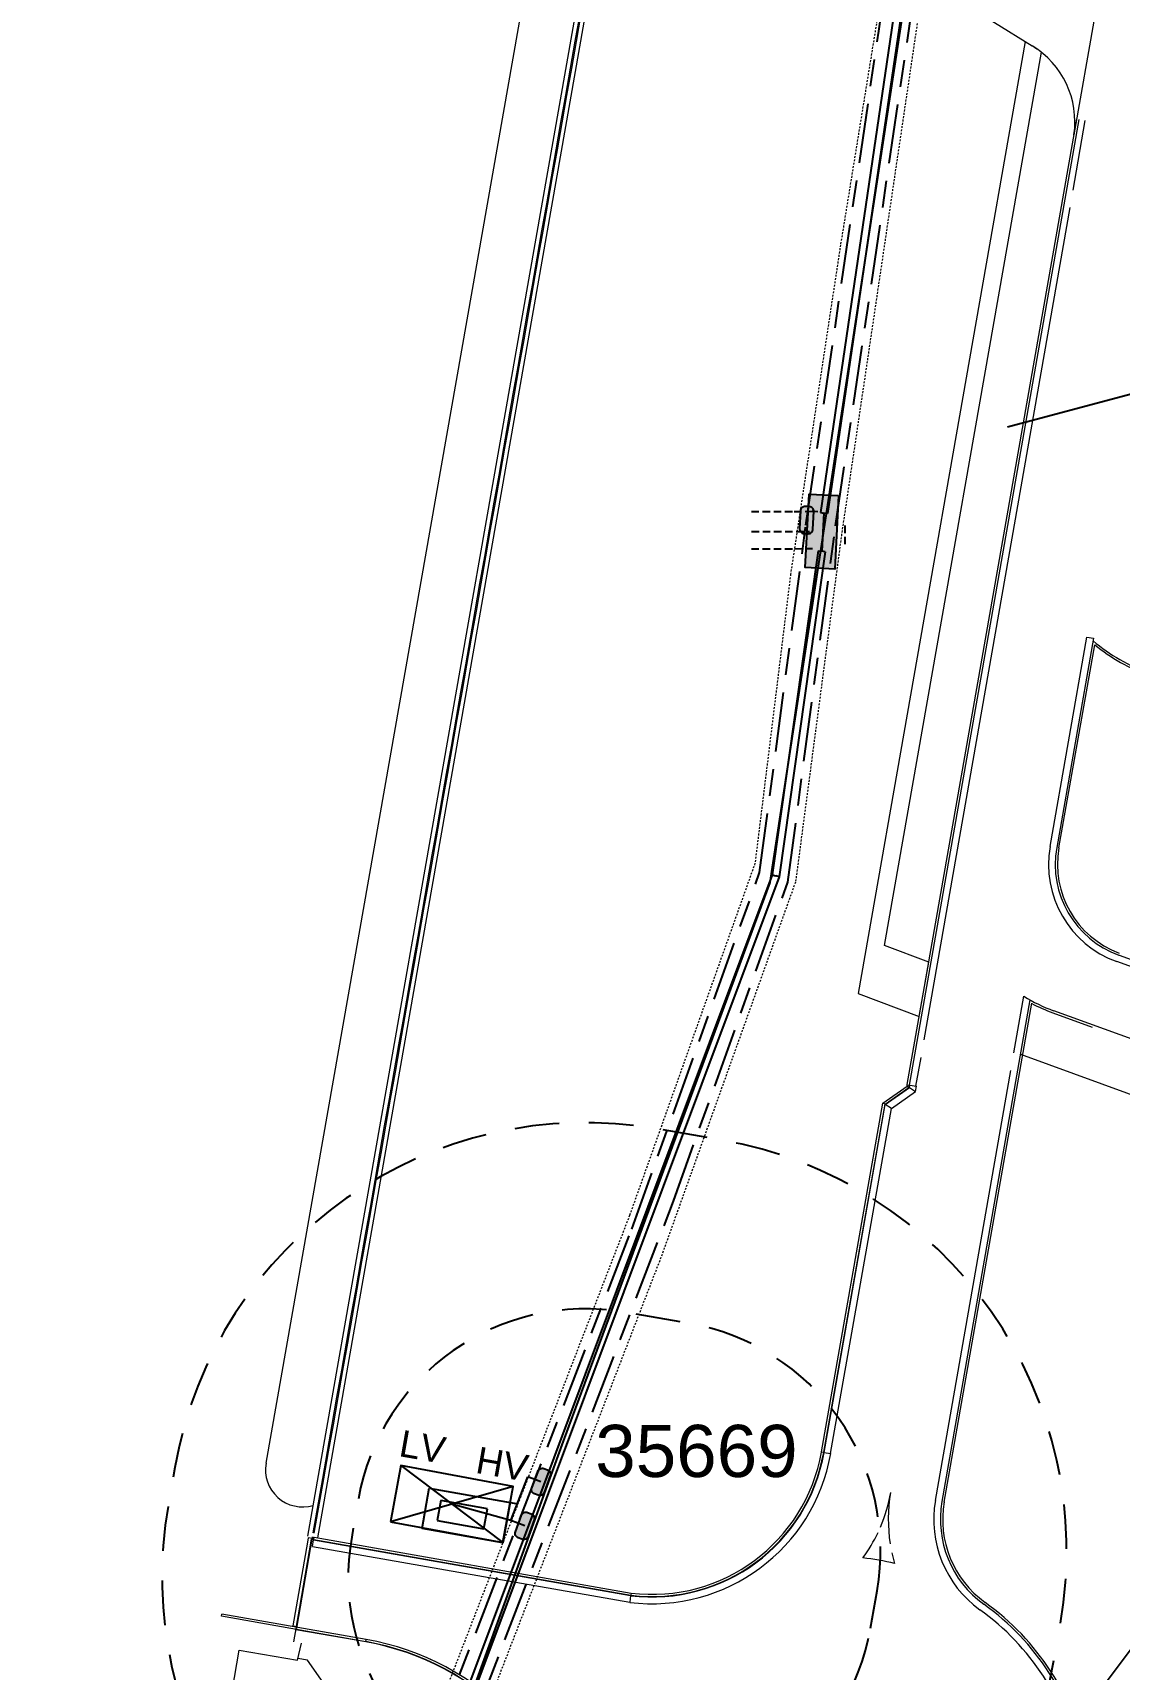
# Model space of a CAD drawing. Header units: metres. Extents: x 277863 to 282129, y 6130772 to 6135401.
# Drawn here: x 280481.4 to 280554.3, y 6133074.7 to 6133184.6 of the extents above; entities that cross this region are included whole.
import ezdxf
from ezdxf.enums import TextEntityAlignment as Align

# ---------------------------------------------------------------- set-up
doc = ezdxf.new("R2010")
doc.units = ezdxf.units.M
for name, pattern in [('Cable Exist UG', [8.2, 4, -1.2, 1.8, -1.2]), ('Dash', [5, 3, -2]), ('DASHED', [0.75, 0.5, -0.25]), ('HIDDEN', [0.375, 0.25, -0.125]), ('HIDDEN2', [0.1875, 0.125, -0.0625])]:
    doc.linetypes.add(name, pattern=pattern)
doc.layers.get('0').update_dxf_attribs({"color": 6})
for name, color, linetype in [('_User Miscellaneous1', 7, 'Continuous'), ('_User Miscellaneous2', 7, 'Continuous'), ('_User Miscellaneous3', 7, 'Continuous'), ('_User_HV_Exist', 7, 'Continuous'), ('Duct_SP_EXT', 7, 'Continuous'), ('Duct_SP_NEW', 2, 'Continuous'), ('Equip_SP_HV_NEW', 2, 'Continuous'), ('Sub_SP_NEW', 2, 'Continuous'), ('SupportsUG_SP_HV_EXT', 7, 'Continuous'), ('Trench_SP_EXT', 7, 'Continuous'), ('Trench_SP_NEW', 2, 'Continuous')]:
    doc.layers.add(name, color=color, linetype=linetype)
for name, color, linetype, lineweight in [('A-FLOR', 192, 'Continuous', 9), ('A-FLOR-HRAL', 11, 'Continuous', 9), ('Cadastre Land Parcels_SP_EXT', 9, 'Continuous', 5), ('Cadastre Other Property_SP_EXT', 9, 'HIDDEN', 5)]:
    doc.layers.add(name, color=color, linetype=linetype, lineweight=lineweight)
doc.layers.add('UNKNOWN_FEATURES', color=1, linetype='DASHED', plot=False)
doc.styles.add('PIT_LABEL', font='arial.ttf')
doc.styles.get("Standard").update_dxf_attribs({"font": 'arial.ttf'})
doc.linetypes.add('Cable E UG', pattern='A,6,-0.5,["E",Standard,S=1.7,R=0,X=0.5,Y=-1],-2.9', length=9.4)
doc.linetypes.add('IE Trench HV', pattern='A,7,-0.2,["/",Standard,S=3,R=0,X=0.6,Y=-1.4],-2.5', length=9.7)

# ---------------------------------------------------------------- blocks, each defined once
blk = doc.blocks.new('HV_STJ_EXT')
h = blk.add_hatch(color=256)
edge = h.paths.add_edge_path()
edge.add_ellipse((-0.59, 0.13), major_axis=(0.226, 0.226), ratio=1, start_angle=45, end_angle=135)
edge.add_line((-0.91, 0.13), (-0.91, -0.13))
edge.add_ellipse((-0.59, -0.13), major_axis=(0.226, 0.226), ratio=1, start_angle=135, end_angle=225)
edge.add_line((-0.59, -0.45), (0.59, -0.45))
edge.add_ellipse((0.59, -0.13), major_axis=(-0.226, 0.226), ratio=1, start_angle=135, end_angle=225)
edge.add_line((0.91, -0.13), (0.91, 0.13))
edge.add_ellipse((0.59, 0.13), major_axis=(-0.226, 0.226), ratio=1, start_angle=225, end_angle=315)
edge.add_line((0.59, 0.45), (-0.59, 0.45))
blk.add_lwpolyline([(-0.91, 0.13), (-0.91, -0.13, 0.414214), (-0.59, -0.45), (0.59, -0.45, 0.414214), (0.91, -0.13), (0.91, 0.13, 0.414214), (0.59, 0.45), (-0.59, 0.45, 0.414214)], format="xyb", close=True)
for tag, flags, p in [('ORIENTATION', 9, (1.5, 0)), ('Z', 1, (1.5, -0.8)), ('USAGE', 9, (1.5, -0.2)), ('LEGEND', 9, (1.5, -0.4)), ('NOTES', 9, (1.5, -0.6))]:
    blk.add_attdef(tag, text='', height=0.2, dxfattribs=dict(flags=flags)).set_placement(p, align=Align.MIDDLE_LEFT)
blk = doc.blocks.new('PIT_EXT')
blk.add_hatch(color=256).paths.add_polyline_path([(-2.47, 0.99), (2.47, 0.99), (2.47, -0.99), (-2.47, -0.99)])
at = {"lineweight": -3}
blk.add_lwpolyline([(-2.47, 0.99), (2.47, 0.99), (2.47, -0.99), (-2.47, -0.99)], close=True, dxfattribs=at)
at = {"style": 'PIT_LABEL'}
for tag, height, flags, p in [('ASSET_NUM', 2.5, 8, (2, 2)), ('STREET_CODE', 0.2, 9, (0, -0.2))]:
    blk.add_attdef(tag, text='', height=height, dxfattribs=dict(at, flags=flags)).set_placement(p, align=Align.MIDDLE_LEFT)
at = {"flags": 1}
blk.add_attdef('Z', (0, 0), '', height=0.2, dxfattribs=at)
at = {"flags": 9}
for tag, p in [('OWNED_BY', (0, -0.4)), ('STATE', (0, -0.6)), ('SUPPORT_TYPE', (0, -0.8)), ('USAGE', (0, -1)), ('LOCATION', (0, -1.2)), ('NOTES', (0, -1.4))]:
    blk.add_attdef(tag, text='', height=0.2, dxfattribs=at).set_placement(p, align=Align.MIDDLE_LEFT)
blk = doc.blocks.new('Site plan')
at = {"layer": '_User Miscellaneous2', "lineweight": 0}
h = blk.add_hatch(dxfattribs=at)
h.set_pattern_fill('FP_23', color=253, scale=0.000999603, angle=-99.9737, style=0, pattern_type=2)
h.set_pattern_definition([(305.0263, (-200.51856, 9.74561), (0.0818564, 0.0573724), []), (35.0263, (-200.51856, 9.74561), (-0.0573724, 0.0818564), [])])
h.paths.add_polyline_path([(-201.06, 6.83), (-200.04, 12.67), (-200.05, 12.67), (-201.08, 6.83)], flags=0)
at = {"layer": '_User Miscellaneous2', "color": 252, "lineweight": 0}
for p, q in [((-203.12, 17.77), (-183.72, 128.16)), ((-152.14, 113.24), (-163.37, 49.3)), ((-161.6, 52.52), (-151.05, 112.52)), ((-158.62, 51.42), (-161.6, 52.52)), ((-163.37, 49.3), (-159.26, 47.77)), ((-152.46, 45.24), (-129.87, 36.96)), ((-200.34, 4.54), (-200.99, 4.66)), ((-183.89, -18.92), (-200.34, 4.54))]:
    blk.add_line(p, q, dxfattribs=at)
at = {"layer": '_User Miscellaneous2', "color": 253, "lineweight": 0}
for p, q in [((-180.18, 127.54), (-200.33, 12.87)), ((-199.64, 12.75), (-179.37, 128.11)), ((-182.06, 115.08), (-182.38, 113.26)), ((-182.28, 113.24), (-181.96, 115.06)), ((-182.38, 113.26), (-182.7, 111.44)), ((-182.6, 111.42), (-182.28, 113.24)), ((-182.7, 111.44), (-183.02, 109.62)), ((-182.92, 109.6), (-182.6, 111.42)), ((-183.02, 109.62), (-183.34, 107.8)), ((-183.24, 107.78), (-182.92, 109.6)), ((-183.34, 107.8), (-183.66, 105.97)), ((-183.56, 105.96), (-183.24, 107.78)), ((-183.66, 105.97), (-183.98, 104.15)), ((-183.88, 104.14), (-183.56, 105.96)), ((-183.98, 104.15), (-184.3, 102.33)), ((-184.2, 102.31), (-183.88, 104.14)), ((-184.3, 102.33), (-184.62, 100.51)), ((-184.52, 100.49), (-184.2, 102.31)), ((-184.62, 100.51), (-184.94, 98.69)), ((-184.84, 98.67), (-184.52, 100.49)), ((-184.94, 98.69), (-185.26, 96.87)), ((-185.16, 96.85), (-184.84, 98.67)), ((-185.26, 96.87), (-185.58, 95.05)), ((-185.48, 95.03), (-185.16, 96.85)), ((-185.58, 95.05), (-185.9, 93.22)), ((-185.8, 93.21), (-185.48, 95.03)), ((-185.9, 93.22), (-186.22, 91.4)), ((-186.12, 91.39), (-185.8, 93.21)), ((-186.22, 91.4), (-186.54, 89.58)), ((-186.44, 89.56), (-186.12, 91.39)), ((-186.54, 89.58), (-186.86, 87.76)), ((-186.76, 87.74), (-186.44, 89.56)), ((-186.86, 87.76), (-187.18, 85.94)), ((-187.08, 85.92), (-186.76, 87.74)), ((-187.18, 85.94), (-187.5, 84.12)), ((-187.4, 84.1), (-187.08, 85.92)), ((-187.5, 84.12), (-187.82, 82.3)), ((-187.72, 82.28), (-187.4, 84.1)), ((-187.82, 82.3), (-188.14, 80.48)), ((-188.04, 80.46), (-187.72, 82.28)), ((-188.14, 80.48), (-188.46, 78.65)), ((-188.36, 78.64), (-188.04, 80.46)), ((-188.46, 78.65), (-188.78, 76.83)), ((-188.68, 76.82), (-188.36, 78.64)), ((-188.78, 76.83), (-189.1, 75.01)), ((-189, 74.99), (-188.68, 76.82)), ((-189.1, 75.01), (-189.42, 73.19)), ((-189.32, 73.17), (-189, 74.99)), ((-189.42, 73.19), (-189.74, 71.37)), ((-189.64, 71.35), (-189.32, 73.17)), ((-189.74, 71.37), (-190.06, 69.55)), ((-189.96, 69.53), (-189.64, 71.35)), ((-190.06, 69.55), (-190.38, 67.73)), ((-190.28, 67.71), (-189.96, 69.53)), ((-190.38, 67.73), (-190.7, 65.9)), ((-190.6, 65.89), (-190.28, 67.71)), ((-190.7, 65.9), (-191.02, 64.08)), ((-190.92, 64.07), (-190.6, 65.89)), ((-191.02, 64.08), (-191.34, 62.26)), ((-191.24, 62.24), (-190.92, 64.07)), ((-191.34, 62.26), (-191.66, 60.44)), ((-191.56, 60.42), (-191.24, 62.24)), ((-191.66, 60.44), (-191.98, 58.62)), ((-191.88, 58.6), (-191.56, 60.42)), ((-191.98, 58.62), (-192.3, 56.8)), ((-192.2, 56.78), (-191.88, 58.6)), ((-192.3, 56.8), (-192.62, 54.98)), ((-192.52, 54.96), (-192.2, 56.78)), ((-192.62, 54.98), (-192.94, 53.16)), ((-192.84, 53.14), (-192.52, 54.96)), ((-192.94, 53.16), (-193.26, 51.33)), ((-193.16, 51.32), (-192.84, 53.14)), ((-193.26, 51.33), (-193.58, 49.51)), ((-193.48, 49.49), (-193.16, 51.32)), ((-193.58, 49.51), (-193.9, 47.69)), ((-193.8, 47.67), (-193.48, 49.49)), ((-193.9, 47.69), (-194.22, 45.87)), ((-194.12, 45.85), (-193.8, 47.67)), ((-194.22, 45.87), (-194.54, 44.05)), ((-194.44, 44.03), (-194.12, 45.85)), ((-194.54, 44.05), (-194.86, 42.23)), ((-194.76, 42.21), (-194.44, 44.03)), ((-194.86, 42.23), (-195.18, 40.41)), ((-195.08, 40.39), (-194.76, 42.21)), ((-195.18, 40.41), (-195.5, 38.58)), ((-195.4, 38.57), (-195.08, 40.39)), ((-195.5, 38.58), (-195.82, 36.76)), ((-195.72, 36.75), (-195.4, 38.57)), ((-195.82, 36.76), (-196.14, 34.94)), ((-196.04, 34.92), (-195.72, 36.75)), ((-196.14, 34.94), (-196.46, 33.12)), ((-196.36, 33.1), (-196.04, 34.92)), ((-196.46, 33.12), (-196.78, 31.3)), ((-196.68, 31.28), (-196.36, 33.1)), ((-196.78, 31.3), (-197.1, 29.48)), ((-197, 29.46), (-196.68, 31.28)), ((-197.1, 29.48), (-197.42, 27.66)), ((-197.32, 27.64), (-197, 29.46)), ((-197.42, 27.66), (-197.74, 25.83)), ((-197.64, 25.82), (-197.32, 27.64)), ((-197.74, 25.83), (-198.06, 24.01)), ((-197.96, 24), (-197.64, 25.82)), ((-198.06, 24.01), (-198.38, 22.19)), ((-198.28, 22.17), (-197.96, 24)), ((-198.38, 22.19), (-198.7, 20.37)), ((-198.6, 20.35), (-198.28, 22.17)), ((-198.7, 20.37), (-199.02, 18.55)), ((-198.92, 18.53), (-198.6, 20.35)), ((-199.02, 18.55), (-199.34, 16.73)), ((-199.24, 16.71), (-198.92, 18.53)), ((-199.34, 16.73), (-199.98, 13.09)), ((-199.88, 13.07), (-199.24, 16.71)), ((-200.34, 12.46), (-201.33, 6.84)), ((-200.03, 12.82), (-201.27, 5.77)), ((-201.13, 6.54), (-200.06, 12.67)), ((-201.08, 6.83), (-200.05, 12.67)), ((-200.04, 12.67), (-201.06, 6.83)), ((-200.29, 12.75), (-200.34, 12.46)), ((-200, 12.7), (-200.29, 12.75)), ((-200.05, 12.67), (-200.04, 12.67)), ((-200.04, 12.67), (-199.96, 12.65)), ((-199.98, 12.82), (-200, 12.7)), ((-200, 12.18), (-199.93, 12.62)), ((-199.96, 12.65), (-199.93, 12.8)), ((-199.93, 12.62), (-199.92, 12.64)), ((-199.92, 12.64), (-199.9, 12.79)), ((-201.33, 6.84), (-201.04, 6.79)), ((-201.06, 6.83), (-201.08, 6.83)), ((-201.06, 6.67), (-201.04, 6.79)), ((-201.02, 4.54), (-200.73, 5.68)), ((-205.87, -0.2), (-204.92, 5.22)), ((-204.92, 5.22), (-201.02, 4.54))]:
    blk.add_line(p, q, dxfattribs=at)
at = {"layer": '_User Miscellaneous2', "color": 251, "lineweight": 0}
for p, q in [((-159.92, 43.16), (-148.53, 107.99)), ((-148.92, 103.26), (-148.11, 107.92)), ((-158.94, 46.19), (-149.12, 102.08)), ((-149.88, 59.08), (-147.48, 72.72)), ((-159.26, 47.77), (-158.62, 51.42)), ((-157.73, 15.19), (-151.81, 48.88)), ((-157.59, 15.16), (-151.7, 48.65)), ((-152.9, 45.33), (-152.23, 49.13)), ((-150.3, 48.02), (-147.64, 47.05)), ((-150.24, 48.16), (-125.73, 39.26)), ((-159.48, 43.08), (-159.14, 45.01)), ((-158.18, 15.27), (-153.1, 44.14)), ((-161.7, 41.95), (-160.08, 43.09)), ((-161.56, 41.87), (-159.95, 43)), ((-161.54, 41.85), (-159.92, 42.99)), ((-160.08, 43.09), (-160.07, 43.18)), ((-160.08, 43.09), (-159.95, 43)), ((-160.07, 43.18), (-159.92, 43.16)), ((-159.95, 43), (-159.92, 43.16)), ((-159.95, 43), (-159.92, 42.99)), ((-159.92, 43.16), (-159.89, 43.15)), ((-159.92, 42.99), (-159.89, 43.15)), ((-159.92, 42.99), (-159.51, 42.73)), ((-159.89, 43.15), (-159.45, 43.08)), ((-159.51, 42.73), (-159.45, 43.08)), ((-165.82, 18.52), (-161.7, 41.95)), ((-165.67, 18.5), (-161.56, 41.87)), ((-165.65, 18.49), (-161.54, 41.85)), ((-161.56, 41.87), (-161.7, 41.95)), ((-161.54, 41.85), (-161.56, 41.87)), ((-161.13, 41.59), (-161.54, 41.85)), ((-161.13, 41.59), (-159.51, 42.73)), ((-165.21, 18.41), (-161.13, 41.59)), ((-165.82, 18.52), (-165.67, 18.5)), ((-165.67, 18.5), (-165.65, 18.49)), ((-165.65, 18.49), (-165.21, 18.41)), ((-200, 12.18), (-178.7, 8.43)), ((-199.93, 12.62), (-178.64, 8.88)), ((-199.92, 12.64), (-178.63, 8.9)), ((-199.9, 12.79), (-178.61, 9.05)), ((-178.64, 8.88), (-178.7, 8.43)), ((-178.63, 8.9), (-178.64, 8.88)), ((-178.61, 9.05), (-178.63, 8.9)), ((-196.42, 5.78), (-206.12, 7.49)), ((-196.39, 5.93), (-206.1, 7.63)), ((-196.42, 5.76), (-201.13, 6.58)), ((-196.42, 5.78), (-196.39, 5.93))]:
    blk.add_line(p, q, dxfattribs=at)
for points in [[(-389.24, -9.81, 0.476877), (-389.67, 2.61, -0.351016), (-392.14, 12.3), (-371.29, 58.24, -0.135018), (-367.9, 62.32), (-307.5, 104.35, -0.087056), (-304.36, 105.8), (-202.65, 132.93, -0.109073), (-198.35, 133.12), (-180.5, 129.98, -0.095541), (-176.97, 128.63), (-151.68, 112.95, -0.031709), (-151.05, 112.52)], [(-175.12, 131.6), (-154.44, 118.78, 0.483406), (-146.05, 123.02), (-148.87, 106.97, 0.300591), (-151.68, 112.95)]]:
    blk.add_lwpolyline(points, format="xyb", dxfattribs=at)
at = {"layer": '_User Miscellaneous2', "color": 251, "lineweight": 0, "flags": 128}
for points in [[(-160.07, 43.19), (-158.98, 49.4), (-148.68, 108.02)], [(-150.47, 59.18), (-148, 73.24), (-147.56, 73.17), (-150.03, 59.11)], [(-145.84, 51.88), (-127.78, 45.32), (-127.93, 44.9), (-146, 51.45)], [(-196.42, 5.76), (-196.42, 5.77), (-196.42, 5.78)]]:
    blk.add_lwpolyline(points, dxfattribs=at)
at = {"layer": '_User Miscellaneous2', "color": 251, "lineweight": 0}
for centre, radius, start, end in [((-139.53, 82.55), 12.5, 229.8789, 250.0454), ((-139.53, 82.55), 12.64, 231.0531, 250.0454), ((-143.63, 57.98), 6.95, 170.0454, 250.0454), ((-143.63, 57.98), 6.5, 170.0454, 250.0454), ((-143.63, 57.98), 6.35, 170.0454, 249.6653), ((-146.66, 58.02), 10.5, 237.9472, 250.0454), ((-146.66, 58.02), 10.65, 241.7115, 250.0454), ((-177.21, 20.52), 12.19, 262.9609, 350.0263), ((-177.21, 20.52), 11.74, 263.0167, 350.0263), ((-177.21, 20.52), 11.71, 263.0198, 350.0263), ((-177.21, 20.52), 11.56, 263.0392, 350.0263), ((-171.52, 17.61), 10.5, 336.8424, 350.0453), ((-150.84, 13.98), 10.5, 170.0454, 188.9753), ((-150.84, 13.98), 7.45, 170.0454, 234.2949), ((-150.84, 13.98), 7, 170.0454, 234.2949), ((-150.84, 13.98), 6.85, 170.0454, 234.2949), ((-171.52, 17.61), 10.5, 323.8051, 334.6609), ((-164.94, -5.64), 17.15, 76.4301, 83.6606), ((-150.84, 13.98), 10.5, 192.3002, 196.2856), ((-164.94, -5.64), 16.71, 11.7054, 54.2949), ((-164.94, -5.64), 17.16, 11.7054, 54.2949), ((-164.94, -5.64), 17.31, 11.7054, 54.2949), ((-199.54, -11.79), 17.85, 8.4529, 79.9228), ((-199.54, -11.79), 17.83, 8.4529, 79.9227), ((-199.54, -11.79), 18, 8.4529, 79.9232)]:
    blk.add_arc(centre, radius, start, end, dxfattribs=at)
at = {"layer": '_User Miscellaneous2', "color": 252, "lineweight": 0}
blk.add_arc((-200.66, 17.33), 2.5, 170.0341, 286.1572, dxfattribs=at)
at = {"layer": 'A-FLOR'}
blk.add_arc((-199.54, -11.79), 18, 64.7683, 65.5415, dxfattribs=at)
at = {"layer": 'A-FLOR-HRAL'}
blk.add_line((-206.12, 7.49), (-206.1, 7.63), dxfattribs=at)
blk = doc.blocks.new('SUB_PADMOUNT_NEW')
for p, q in [((-3.84, 1.92), (3.84, -1.92)), ((3.84, 1.92), (-3.84, -1.92))]:
    blk.add_line(p, q)
blk.add_lwpolyline([(-3.84, -1.92), (3.84, -1.92), (3.84, 1.92), (-3.84, 1.92)], close=True)
for tag, height, flags, p in [('ASSET_NUM', 3.5, 8, (2, 2)), ('STREET_CODE', 0.2, 9, (1.5, 0)), ('OPERATING_VOLTAGE', 0.2, 9, (1.5, -0.4)), ('ORIENTATION', 0.2, 9, (1.5, -0.6)), ('OWNED_BY', 0.2, 9, (1.5, -0.8)), ('OPERATED_BY', 0.2, 9, (1.5, -1)), ('NO_PHASES', 0.2, 9, (1.5, -0.2)), ('CONSTRUCTED_VOLTAGE', 0.2, 9, (1.5, -1.4)), ('SECONDARY_VOLTAGE', 0.2, 9, (1.5, -1.6)), ('STATE', 0.2, 9, (1.5, -1.8)), ('SUBSTATION_TYPE', 0.2, 9, (1.5, -2.2)), ('MAINTAINED_BY', 0.2, 9, (1.5, -1.2)), ('PARENT', 0.2, 9, (1.5, -2)), ('SUBURB', 0.2, 9, (1.5, -2.8)), ('STREETNAME', 0.2, 9, (1.5, -3)), ('USAGE', 0.2, 9, (1.5, -2.4)), ('LEGEND', 0.2, 9, (1.5, -2.6)), ('LOCATION', 0.2, 9, (1.5, -3.2)), ('Z', 0.2, 1, (1.5, -3.6)), ('NOTES', 0.2, 9, (1.5, -3.4))]:
    blk.add_attdef(tag, text='', height=height, dxfattribs=dict(flags=flags)).set_placement(p, align=Align.MIDDLE_LEFT)
blk = doc.blocks.new('HV_STJ_NEW')
blk.add_hatch(color=256).paths.add_polyline_path([(0.91, 0.13, 0.414214), (0.59, 0.45), (-0.59, 0.45, 0.414214), (-0.91, 0.13), (-0.91, -0.13, 0.414214), (-0.59, -0.45), (0.59, -0.45, 0.414214), (0.91, -0.13)])
blk.add_lwpolyline([(-0.91, 0.13), (-0.91, -0.13, 0.414214), (-0.59, -0.45), (0.59, -0.45, 0.414214), (0.91, -0.13), (0.91, 0.13, 0.414214), (0.59, 0.45), (-0.59, 0.45, 0.414214)], format="xyb", close=True)
for tag, flags, p in [('ORIENTATION', 9, (1.5, 0)), ('OWNED_BY', 9, (1.5, -0.8)), ('OPERATED_BY', 9, (1.5, -1)), ('USAGE', 9, (1.5, -0.2)), ('LEGEND', 9, (1.5, -0.4)), ('NOTES', 9, (1.5, -0.6)), ('TYPE', 9, (1.5, -1.4)), ('OPERATING_VOLTAGE', 9, (1.5, -1.6)), ('CONSTRUCTED_VOLTAGE', 9, (1.5, -1.8)), ('Z', 1, (1.5, -2.2)), ('MAINTAINED_BY', 9, (1.5, -1.2)), ('NUMBER_OF_PHASES', 9, (1.5, -2))]:
    blk.add_attdef(tag, text='', height=0.2, dxfattribs=dict(flags=flags)).set_placement(p, align=Align.MIDDLE_LEFT)

msp = doc.modelspace()

# ---------------------------------------------------------------- linework, layer by layer
at = {"layer": '_User Miscellaneous1'}
msp.add_line((280513.45, 6133084.69), (280514.6, 6133087.62), dxfattribs=at)
at = {"layer": '_User Miscellaneous3'}
for p, q in [((280507.5, 6133084.15), (280507.98, 6133086.86)), ((280507.98, 6133086.86), (280513.93, 6133085.81)), ((280508.75, 6133086.03), (280508.51, 6133084.68)), ((280511.89, 6133085.47), (280508.75, 6133086.03)), ((280513.4, 6133085.91), (280512.92, 6133083.2)), ((280508.51, 6133084.68), (280511.65, 6133084.12)), ((280511.65, 6133084.12), (280511.89, 6133085.47)), ((280512.92, 6133083.2), (280507.5, 6133084.15))]:
    msp.add_line(p, q, dxfattribs=at)
at = {"layer": '_User Miscellaneous3', "linetype": 'Dash', "flags": 128}
for points in [[(280550.36, 6133077.8, 0.414235), (280527.63, 6133110.23), (280523.32, 6133110.98, 0.414184), (280490.9, 6133088.25), (280490.46, 6133085.74, 0.414236), (280513.19, 6133053.31), (280517.49, 6133052.56, 0.41424), (280549.92, 6133075.29, 0.41424)], [(280538.05, 6133079.96, 0.414235), (280525.46, 6133097.91), (280521.16, 6133098.67, 0.414184), (280503.21, 6133086.09), (280502.77, 6133083.58, 0.414236), (280515.35, 6133065.63), (280519.66, 6133064.87, 0.41424), (280537.61, 6133077.45)]]:
    msp.add_lwpolyline(points, format="xyb", dxfattribs=at)
at = {"layer": '_User Miscellaneous3'}
msp.add_lwpolyline([(280537.61, 6133077.45), (280538.05, 6133079.96)], dxfattribs=at)
at = {"layer": '_User_HV_Exist', "linetype": 'Cable E UG'}
msp.add_lwpolyline([(280503.58, 6133000.27), (280503.76, 6133005.15), (280506.23, 6133032.33), (280506.87, 6133042.34), (280507.67, 6133054.27), (280507.67, 6133054.27), (280509.28, 6133068.72), (280517, 6133090.01), (280530.86, 6133127.54), (280548.61, 6133243.8), (280549.47, 6133252.36), (280546.98, 6133263.39), (280543, 6133278.61), (280532.11, 6133292.84), (280508.42, 6133317.89), (280499.47, 6133324.66), (280499.47, 6133324.66), (280489.71, 6133331.71)], dxfattribs=at)
at = {"layer": '_User_HV_Exist', "linetype": 'Cable Exist UG'}
for points in [[(280533.27, 6133151.53), (280538.16, 6133184.7), (280543.12, 6133218.23), (280547.79, 6133247.32), (280548.59, 6133252.51), (280548.45, 6133255.86), (280544.18, 6133272.02), (280542.54, 6133278.41)], [(280503.55, 6133000.33), (280503.48, 6133002.04), (280505.32, 6133012.79), (280510.11, 6133069.01), (280524.38, 6133106.14), (280532.05, 6133127.55), (280535.26, 6133151.49), (280545.49, 6133220.58), (280549.94, 6133250.61), (280549.94, 6133250.61), (280664.41, 6133260.05), (280692.54, 6133262.74), (280718.58, 6133267.2)], [(280478.1, 6133007.87), (280502.04, 6133004.4), (280504.85, 6133034.62), (280508.14, 6133069.47), (280521.58, 6133104.25), (280530.16, 6133128.2), (280533.27, 6133151.53)]]:
    msp.add_lwpolyline(points, dxfattribs=at)
at = {"layer": 'Cadastre Land Parcels_SP_EXT', "linetype": 'Continuous'}
for points in [[(280494.74, 6133474.84), (280481.47, 6133476.74), (280478.6, 6133466.69), (280460.16, 6133465.04), (280459.69, 6133466.97), (280039.49, 6133357.53), (280037.22, 6133341.48), (280035.09, 6133326.62), (280007.61, 6133134.46), (280542.78, 6133059.67), (280549.52, 6133068.6), (280569.6, 6133095.41), (280571.35, 6133097.75), (280621.49, 6133456.68), (280537.92, 6133468.65), (280534.52, 6133444.89), (280492.95, 6133450.85), (280494.74, 6133474.84)], [(280279.81, 6132677.76), (280286.52, 6132686.68), (280565.59, 6133056.48), (280735.78, 6133283.76), (280834.48, 6133415.57), (280842.06, 6133425.49), (280828.62, 6133427.39), (280819.21, 6133428.72), (280571.35, 6133097.75), (280569.6, 6133095.41), (280549.52, 6133068.6), (280542.78, 6133059.67), (280263.73, 6132689.85), (280074.09, 6132441.42), (280067.24, 6132432.45), (280090.07, 6132429.2), (280279.81, 6132677.76)]]:
    msp.add_lwpolyline(points, close=True, dxfattribs=at)
at = {"layer": 'Cadastre Other Property_SP_EXT', "linetype": 'HIDDEN2'}
for points in [[(280492.62, 6133328), (280499.4, 6133323.01), (280509.37, 6133314.7), (280519.69, 6133303.09), (280528.78, 6133294.28), (280535.81, 6133285.46), (280541.56, 6133278.01), (280547.45, 6133255.69), (280547.93, 6133249.19), (280541.62, 6133210.53), (280538.65, 6133189.19), (280535.59, 6133170.34), (280532.24, 6133148.24), (280529.85, 6133128.82), (280521.43, 6133105.18), (280507.65, 6133069.59), (280501.58, 6133005.06), (280458.18, 6133011.22)], [(280459.65, 6133007.98), (280499.83, 6133002.23), (280499.74, 6132994.5), (280507.34, 6132994.41), (280507.34, 6133005.49), (280504.63, 6133005.51), (280510.6, 6133068.89), (280523.59, 6133102.46), (280532.6, 6133127.61), (280535.67, 6133150.82), (280550.38, 6133250.15), (280658.18, 6133258.95), (280696.41, 6133262.61), (280718.87, 6133265.96), (280754.58, 6133269.35), (280847.8, 6133275.71), (280951.53, 6133285.57)]]:
    msp.add_lwpolyline(points, dxfattribs=at)
at = {"layer": 'Duct_SP_EXT'}
for p, q in [((280548.81, 6133251.07), (280534.24, 6133152.37)), ((280549.29, 6133251), (280534.71, 6133152.3)), ((280534.24, 6133152.37), (280534.47, 6133152.33)), ((280534.71, 6133152.3), (280534.47, 6133152.33)), ((280534.09, 6133149.81), (280531.01, 6133128.04)), ((280534.57, 6133149.74), (280531.47, 6133127.92)), ((280534.09, 6133149.81), (280534.33, 6133149.77)), ((280534.57, 6133149.74), (280534.33, 6133149.77)), ((280531.01, 6133128.04), (280509.03, 6133069.38)), ((280531.47, 6133127.92), (280509.5, 6133069.27)), ((280531.01, 6133128.04), (280531.24, 6133127.98)), ((280531.47, 6133127.92), (280531.24, 6133127.98))]:
    msp.add_line(p, q, dxfattribs=at)
at = {"layer": 'Duct_SP_NEW'}
msp.add_line((280558.39, 6133161.19), (280546.81, 6133158.1), dxfattribs=at)
at = {"layer": 'Trench_SP_EXT', "linetype": 'Cable Exist UG'}
msp.add_lwpolyline([(280534.47, 6133152.33), (280534.33, 6133149.77)], dxfattribs=at)
at = {"layer": 'Trench_SP_NEW', "linetype": 'IE Trench HV'}
for p, q in [((280515.48, 6133087.28), (280514.6, 6133087.62)), ((280513.45, 6133084.69), (280509.49, 6133085.79)), ((280514.39, 6133084.33), (280513.45, 6133084.69))]:
    msp.add_line(p, q, dxfattribs=at)
at = {"layer": 'UNKNOWN_FEATURES'}
for points in [[(280529.61, 6133152.44), (280532.48, 6133152.44), (280533.68, 6133152.46), (280534.08, 6133152.44)], [(280529.62, 6133151.09), (280533.51, 6133151.09)], [(280535.88, 6133151.5), (280535.88, 6133150.2)], [(280529.61, 6133149.94), (280532.5, 6133149.94), (280533.72, 6133149.96)]]:
    msp.add_lwpolyline(points, dxfattribs=at)

# ---------------------------------------------------------------- block references
at = {"layer": '_User Miscellaneous1'}
msp.add_blockref('Site plan', (280700.14, 6133070.77), dxfattribs=at)
at = {"layer": '_User_HV_Exist', "rotation": 267.0244051248536}
msp.add_blockref('HV_STJ_EXT', (280533.32, 6133151.87), dxfattribs=at)
at = {"layer": 'Equip_SP_HV_NEW', "xscale": -1, "rotation": 249.8429765615113}
for p in [(280515.48, 6133087.28), (280514.39, 6133084.33)]:
    msp.add_blockref('HV_STJ_NEW', p, dxfattribs=at)
at = {"layer": 'Sub_SP_NEW'}
ref = msp.add_blockref('SUB_PADMOUNT_NEW', (280509.49, 6133085.79), dxfattribs=dict(at, rotation=349.4970380005054))
ref.add_attrib('ASSET_NUM', '35669', dxfattribs={"layer": '0', "height": 3.5}).set_placement((280519.12, 6133089.36), align=Align.MIDDLE_LEFT)
at = {"layer": 'SupportsUG_SP_HV_EXT', "rotation": 267.0244051248536}
msp.add_blockref('PIT_EXT', (280534.34, 6133151.1), dxfattribs=at)

# ---------------------------------------------------------------- texts
at = {"layer": '_User Miscellaneous1', "char_height": 1.79, "attachment_point": 5, "rotation": 350}
for s, insert in [('LV', (280507.53, 6133089.64)), ('HV', (280512.88, 6133088.48))]:
    msp.add_mtext_dynamic_manual_height_columns(s, width=2.988, gutter_width=146.78, heights=[0], dxfattribs=dict(at, insert=insert))

doc.saveas('drawing.dxf')
